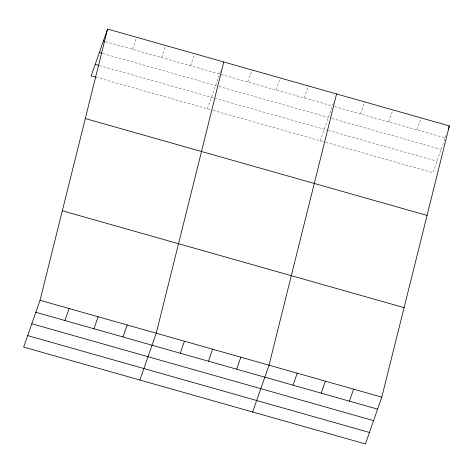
<?xml version="1.0" encoding="UTF-8"?>
<svg xmlns="http://www.w3.org/2000/svg" width="473" height="473" viewBox="0 0 473 473"><rect width="100%" height="100%" fill="white"/><g stroke="black" fill="none" stroke-linecap="round" stroke-linejoin="round"><path stroke-width="0.35" stroke-dasharray="2.37 1.77" d="M132.434 49.281L136.632 37.284M161.482 57.517L165.686 45.514M190.53 65.747L194.734 53.751M207.393 108.784L221.216 69.312M247.781 81.971L251.979 69.974M275.972 89.965L280.176 77.962M304.169 97.952L308.372 85.956M320.18 140.747L333.53 102.611M360.562 113.934L364.76 101.937M388.759 121.928L392.957 109.931M416.955 129.915L421.153 117.919M445.383 137.241L446.317 134.574M105.509 41.648L332.365 105.946M334.482 106.543L445.146 137.909L432.961 172.71L325.814 142.343M102.901 53.538L218.378 86.263M219.088 86.464L328.345 117.428M331.869 118.427L441.126 149.391M99.466 65.57L327.724 130.264M328.428 130.459L436.981 161.228M96.155 77.259L212.33 110.179M213.033 110.38L325.111 142.148"/><path stroke-width="0.71" d="M40.039 300.29L107.584 29.048L449.35 125.913L381.806 397.149L365.416 443.952L23.65 347.087L40.039 300.29L381.806 397.149M223.782 61.981L156.238 333.223L139.848 380.02M336.569 93.95L269.025 365.186L252.635 411.983M107.584 29.048L91.194 75.851L95.445 77.058M64.89 320.523L69.088 308.52M93.938 328.753L98.142 316.756M122.986 336.989L127.19 324.986M180.237 353.213L184.435 341.21M208.427 361.201L212.631 349.204M236.624 369.194L240.828 357.192M293.018 385.176L297.221 373.179M321.214 393.164L325.412 381.167M349.411 401.157L353.609 389.161M448.185 129.241L449.35 125.913M103.38 41.05L104.799 41.453M99.36 52.533L102.192 53.337M95.215 64.363L98.756 65.369M85.294 118.557L427.06 215.422M62.33 210.781L404.096 307.639M35.836 312.286L377.602 409.145M31.815 323.769L373.581 420.633M27.671 335.605L369.437 432.464"/></g></svg>
